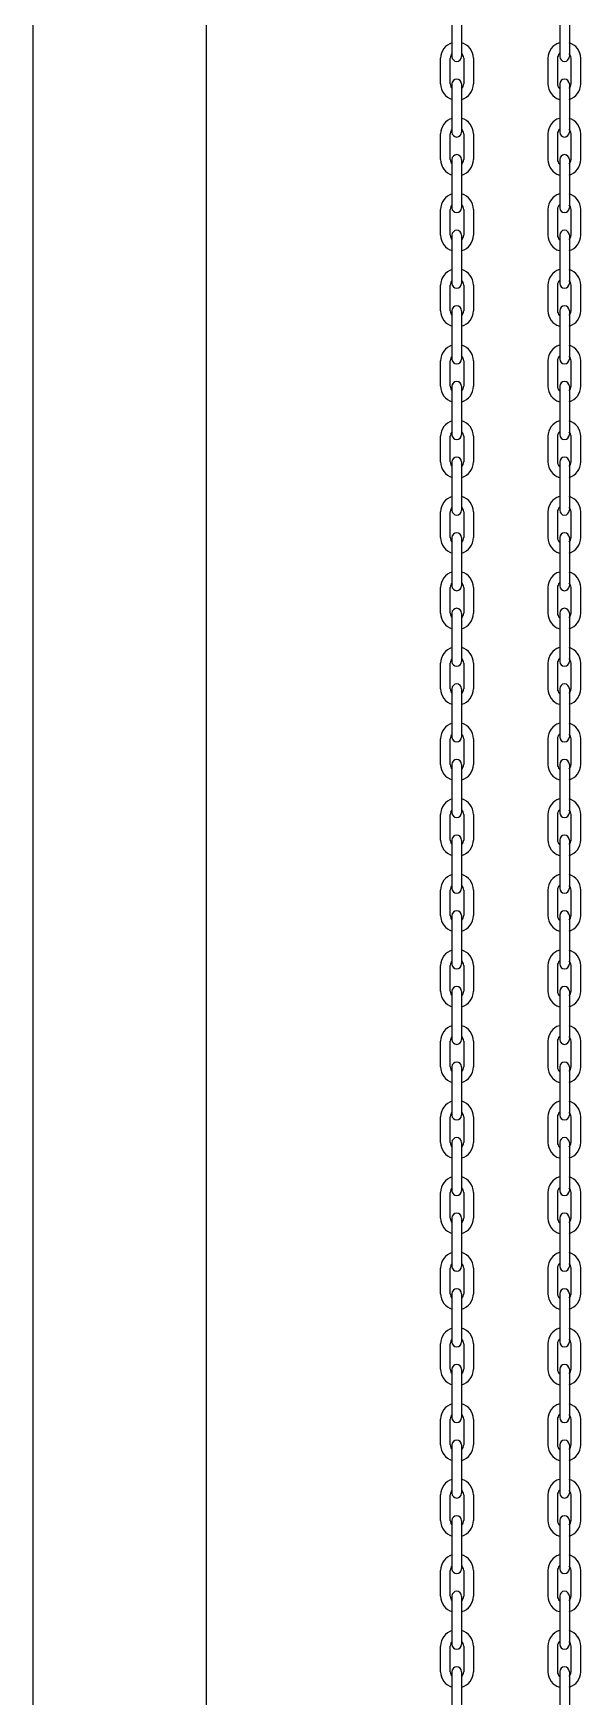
# Model space of a CAD drawing. Header units: millimetres. Extents: x 204328 to 274136, y -196910 to -178068.
# Drawn here: x 259812.6 to 259963.7, y -187403.3 to -186944.2 of the extents above; entities that cross this region are included whole.
import ezdxf

# ---------------------------------------------------------------- set-up
doc = ezdxf.new("R2010")
doc.units = ezdxf.units.MM
doc.layers.add('OHD Frame', color=2, linetype='Continuous')

msp = doc.modelspace()

# ---------------------------------------------------------------- linework, layer by layer
at = {"color": 3}
msp.add_line((259812.62, -189504.02, 0), (259812.62, -181789.76, 0), dxfattribs=at)
at = {"color": 7, "linetype": 'Continuous'}
for p, q in [((259928.13, -186937.31, 0), (259928.13, -186950.64, 0)), ((259930.8, -186937.31, 0), (259930.8, -186950.64, 0)), ((259957.88, -186937.31, 0), (259957.88, -186950.64, 0)), ((259960.55, -186937.31, 0), (259960.55, -186950.64, 0)), ((259925, -186958.18, 0), (259925, -186951.11, 0)), ((259927.67, -186958.18, 0), (259927.67, -186951.11, 0)), ((259931.4, -186951.11, 0), (259931.4, -186958.18, 0)), ((259934.07, -186951.11, 0), (259934.07, -186958.18, 0)), ((259954.61, -186951.11, 0), (259954.61, -186958.18, 0)), ((259957.28, -186951.11, 0), (259957.28, -186958.18, 0)), ((259961.01, -186958.18, 0), (259961.01, -186951.11, 0)), ((259963.68, -186958.18, 0), (259963.68, -186951.11, 0)), ((259928.13, -186958.18, 0), (259928.13, -186971.51, 0)), ((259928.13, -186958.18, 0), (259928.13, -186971.51, 0)), ((259930.8, -186958.18, 0), (259930.8, -186971.51, 0)), ((259930.8, -186958.18, 0), (259930.8, -186971.51, 0)), ((259957.88, -186958.18, 0), (259957.88, -186971.51, 0)), ((259957.88, -186958.18, 0), (259957.88, -186971.51, 0)), ((259960.55, -186958.18, 0), (259960.55, -186971.51, 0)), ((259960.55, -186958.18, 0), (259960.55, -186971.51, 0)), ((259925, -186979.04, 0), (259925, -186971.98, 0)), ((259927.67, -186979.04, 0), (259927.67, -186971.98, 0)), ((259931.4, -186971.98, 0), (259931.4, -186979.04, 0)), ((259934.07, -186971.98, 0), (259934.07, -186979.04, 0)), ((259954.61, -186971.98, 0), (259954.61, -186979.04, 0)), ((259957.28, -186971.98, 0), (259957.28, -186979.04, 0)), ((259961.01, -186979.04, 0), (259961.01, -186971.98, 0)), ((259963.68, -186979.04, 0), (259963.68, -186971.98, 0)), ((259928.13, -186979.04, 0), (259928.13, -186992.38, 0)), ((259930.8, -186979.04, 0), (259930.8, -186992.38, 0)), ((259957.88, -186979.04, 0), (259957.88, -186992.38, 0)), ((259960.55, -186979.04, 0), (259960.55, -186992.38, 0)), ((259925, -186999.91, 0), (259925, -186992.84, 0)), ((259927.67, -186999.91, 0), (259927.67, -186992.84, 0)), ((259931.4, -186992.84, 0), (259931.4, -186999.91, 0)), ((259934.07, -186992.84, 0), (259934.07, -186999.91, 0)), ((259954.61, -186992.84, 0), (259954.61, -186999.91, 0)), ((259957.28, -186992.84, 0), (259957.28, -186999.91, 0)), ((259961.01, -186999.91, 0), (259961.01, -186992.84, 0)), ((259963.68, -186999.91, 0), (259963.68, -186992.84, 0)), ((259928.13, -186999.91, 0), (259928.13, -187013.24, 0)), ((259930.8, -186999.91, 0), (259930.8, -187013.24, 0)), ((259957.88, -186999.91, 0), (259957.88, -187013.24, 0)), ((259960.55, -186999.91, 0), (259960.55, -187013.24, 0)), ((259925, -187020.78, 0), (259925, -187013.71, 0)), ((259927.67, -187020.78, 0), (259927.67, -187013.71, 0)), ((259931.4, -187013.71, 0), (259931.4, -187020.78, 0)), ((259934.07, -187013.71, 0), (259934.07, -187020.78, 0)), ((259954.61, -187013.71, 0), (259954.61, -187020.78, 0)), ((259957.28, -187013.71, 0), (259957.28, -187020.78, 0)), ((259961.01, -187020.78, 0), (259961.01, -187013.71, 0)), ((259963.68, -187020.78, 0), (259963.68, -187013.71, 0)), ((259928.13, -187020.78, 0), (259928.13, -187034.11, 0)), ((259930.8, -187020.78, 0), (259930.8, -187034.11, 0)), ((259957.88, -187020.78, 0), (259957.88, -187034.11, 0)), ((259960.55, -187020.78, 0), (259960.55, -187034.11, 0)), ((259925, -187041.64, 0), (259925, -187034.58, 0)), ((259927.67, -187041.64, 0), (259927.67, -187034.58, 0)), ((259931.4, -187034.58, 0), (259931.4, -187041.64, 0)), ((259934.07, -187034.58, 0), (259934.07, -187041.64, 0)), ((259954.61, -187034.58, 0), (259954.61, -187041.64, 0)), ((259957.28, -187034.58, 0), (259957.28, -187041.64, 0)), ((259961.01, -187041.64, 0), (259961.01, -187034.58, 0)), ((259963.68, -187041.64, 0), (259963.68, -187034.58, 0)), ((259928.13, -187041.64, 0), (259928.13, -187054.98, 0)), ((259930.8, -187041.64, 0), (259930.8, -187054.98, 0)), ((259957.88, -187041.64, 0), (259957.88, -187054.98, 0)), ((259960.55, -187041.64, 0), (259960.55, -187054.98, 0)), ((259925, -187062.51, 0), (259925, -187055.44, 0)), ((259927.67, -187062.51, 0), (259927.67, -187055.44, 0)), ((259931.4, -187055.44, 0), (259931.4, -187062.51, 0)), ((259934.07, -187055.44, 0), (259934.07, -187062.51, 0)), ((259954.61, -187055.44, 0), (259954.61, -187062.51, 0)), ((259957.28, -187055.44, 0), (259957.28, -187062.51, 0)), ((259961.01, -187062.51, 0), (259961.01, -187055.44, 0)), ((259963.68, -187062.51, 0), (259963.68, -187055.44, 0)), ((259928.13, -187062.51, 0), (259928.13, -187075.84, 0)), ((259930.8, -187062.51, 0), (259930.8, -187075.84, 0)), ((259957.88, -187062.51, 0), (259957.88, -187075.84, 0)), ((259960.55, -187062.51, 0), (259960.55, -187075.84, 0)), ((259925, -187083.38, 0), (259925, -187076.31, 0)), ((259927.67, -187083.38, 0), (259927.67, -187076.31, 0)), ((259931.4, -187076.31, 0), (259931.4, -187083.38, 0)), ((259934.07, -187076.31, 0), (259934.07, -187083.38, 0)), ((259954.61, -187076.31, 0), (259954.61, -187083.38, 0)), ((259957.28, -187076.31, 0), (259957.28, -187083.38, 0)), ((259961.01, -187083.38, 0), (259961.01, -187076.31, 0)), ((259963.68, -187083.38, 0), (259963.68, -187076.31, 0)), ((259928.13, -187083.38, 0), (259928.13, -187096.71, 0)), ((259930.8, -187083.38, 0), (259930.8, -187096.71, 0)), ((259957.88, -187083.38, 0), (259957.88, -187096.71, 0)), ((259960.55, -187083.38, 0), (259960.55, -187096.71, 0)), ((259925, -187104.24, 0), (259925, -187097.18, 0)), ((259927.67, -187104.24, 0), (259927.67, -187097.18, 0)), ((259931.4, -187097.18, 0), (259931.4, -187104.24, 0)), ((259934.07, -187097.18, 0), (259934.07, -187104.24, 0)), ((259954.61, -187097.18, 0), (259954.61, -187104.24, 0)), ((259957.28, -187097.18, 0), (259957.28, -187104.24, 0)), ((259961.01, -187104.24, 0), (259961.01, -187097.18, 0)), ((259963.68, -187104.24, 0), (259963.68, -187097.18, 0)), ((259928.13, -187104.24, 0), (259928.13, -187117.58, 0)), ((259930.8, -187104.24, 0), (259930.8, -187117.58, 0)), ((259957.88, -187104.24, 0), (259957.88, -187117.58, 0)), ((259960.55, -187104.24, 0), (259960.55, -187117.58, 0)), ((259925, -187125.11, 0), (259925, -187118.05, 0)), ((259927.67, -187125.11, 0), (259927.67, -187118.05, 0)), ((259931.4, -187118.05, 0), (259931.4, -187125.11, 0)), ((259934.07, -187118.05, 0), (259934.07, -187125.11, 0)), ((259954.61, -187118.05, 0), (259954.61, -187125.11, 0)), ((259957.28, -187118.05, 0), (259957.28, -187125.11, 0)), ((259961.01, -187125.11, 0), (259961.01, -187118.05, 0)), ((259963.68, -187125.11, 0), (259963.68, -187118.05, 0)), ((259928.13, -187125.11, 0), (259928.13, -187138.45, 0)), ((259930.8, -187125.11, 0), (259930.8, -187138.45, 0)), ((259957.88, -187125.11, 0), (259957.88, -187138.45, 0)), ((259960.55, -187125.11, 0), (259960.55, -187138.45, 0)), ((259925, -187145.98, 0), (259925, -187138.91, 0)), ((259927.67, -187145.98, 0), (259927.67, -187138.91, 0)), ((259931.4, -187138.91, 0), (259931.4, -187145.98, 0)), ((259934.07, -187138.91, 0), (259934.07, -187145.98, 0)), ((259954.61, -187138.91, 0), (259954.61, -187145.98, 0)), ((259957.28, -187138.91, 0), (259957.28, -187145.98, 0)), ((259961.01, -187145.98, 0), (259961.01, -187138.91, 0)), ((259963.68, -187145.98, 0), (259963.68, -187138.91, 0)), ((259928.13, -187145.98, 0), (259928.13, -187159.31, 0)), ((259930.8, -187145.98, 0), (259930.8, -187159.31, 0)), ((259957.88, -187145.98, 0), (259957.88, -187159.31, 0)), ((259960.55, -187145.98, 0), (259960.55, -187159.31, 0)), ((259925, -187166.85, 0), (259925, -187159.78, 0)), ((259927.67, -187166.85, 0), (259927.67, -187159.78, 0)), ((259931.4, -187159.78, 0), (259931.4, -187166.85, 0)), ((259934.07, -187159.78, 0), (259934.07, -187166.85, 0)), ((259954.61, -187159.78, 0), (259954.61, -187166.85, 0)), ((259957.28, -187159.78, 0), (259957.28, -187166.85, 0)), ((259961.01, -187166.85, 0), (259961.01, -187159.78, 0)), ((259963.68, -187166.85, 0), (259963.68, -187159.78, 0)), ((259928.13, -187166.85, 0), (259928.13, -187180.18, 0)), ((259930.8, -187166.85, 0), (259930.8, -187180.18, 0)), ((259957.88, -187166.85, 0), (259957.88, -187180.18, 0)), ((259960.55, -187166.85, 0), (259960.55, -187180.18, 0)), ((259925, -187187.71, 0), (259925, -187180.65, 0)), ((259927.67, -187187.71, 0), (259927.67, -187180.65, 0)), ((259931.4, -187180.65, 0), (259931.4, -187187.71, 0)), ((259934.07, -187180.65, 0), (259934.07, -187187.71, 0)), ((259954.61, -187180.65, 0), (259954.61, -187187.71, 0)), ((259957.28, -187180.65, 0), (259957.28, -187187.71, 0)), ((259961.01, -187187.71, 0), (259961.01, -187180.65, 0)), ((259963.68, -187187.71, 0), (259963.68, -187180.65, 0)), ((259928.13, -187187.71, 0), (259928.13, -187201.05, 0)), ((259930.8, -187187.71, 0), (259930.8, -187201.05, 0)), ((259957.88, -187187.71, 0), (259957.88, -187201.05, 0)), ((259960.55, -187187.71, 0), (259960.55, -187201.05, 0)), ((259925, -187208.58, 0), (259925, -187201.51, 0)), ((259927.67, -187208.58, 0), (259927.67, -187201.51, 0)), ((259931.4, -187201.51, 0), (259931.4, -187208.58, 0)), ((259934.07, -187201.51, 0), (259934.07, -187208.58, 0)), ((259954.61, -187201.51, 0), (259954.61, -187208.58, 0)), ((259957.28, -187201.51, 0), (259957.28, -187208.58, 0)), ((259961.01, -187208.58, 0), (259961.01, -187201.51, 0)), ((259963.68, -187208.58, 0), (259963.68, -187201.51, 0)), ((259928.13, -187208.58, 0), (259928.13, -187221.91, 0)), ((259930.8, -187208.58, 0), (259930.8, -187221.91, 0)), ((259957.88, -187208.58, 0), (259957.88, -187221.91, 0)), ((259960.55, -187208.58, 0), (259960.55, -187221.91, 0)), ((259925, -187229.45, 0), (259925, -187222.38, 0)), ((259927.67, -187229.45, 0), (259927.67, -187222.38, 0)), ((259931.4, -187222.38, 0), (259931.4, -187229.45, 0)), ((259934.07, -187222.38, 0), (259934.07, -187229.45, 0)), ((259954.61, -187222.38, 0), (259954.61, -187229.45, 0)), ((259957.28, -187222.38, 0), (259957.28, -187229.45, 0)), ((259961.01, -187229.45, 0), (259961.01, -187222.38, 0)), ((259963.68, -187229.45, 0), (259963.68, -187222.38, 0)), ((259928.13, -187229.45, 0), (259928.13, -187242.78, 0)), ((259930.8, -187229.45, 0), (259930.8, -187242.78, 0)), ((259957.88, -187229.45, 0), (259957.88, -187242.78, 0)), ((259960.55, -187229.45, 0), (259960.55, -187242.78, 0)), ((259925, -187250.31, 0), (259925, -187243.25, 0)), ((259927.67, -187250.31, 0), (259927.67, -187243.25, 0)), ((259931.4, -187243.25, 0), (259931.4, -187250.31, 0)), ((259934.07, -187243.25, 0), (259934.07, -187250.31, 0)), ((259954.61, -187243.25, 0), (259954.61, -187250.31, 0)), ((259957.28, -187243.25, 0), (259957.28, -187250.31, 0)), ((259961.01, -187250.31, 0), (259961.01, -187243.25, 0)), ((259963.68, -187250.31, 0), (259963.68, -187243.25, 0)), ((259928.13, -187250.31, 0), (259928.13, -187263.65, 0)), ((259930.8, -187250.31, 0), (259930.8, -187263.65, 0)), ((259957.88, -187250.31, 0), (259957.88, -187263.65, 0)), ((259960.55, -187250.31, 0), (259960.55, -187263.65, 0)), ((259925, -187271.18, 0), (259925, -187264.11, 0)), ((259927.67, -187271.18, 0), (259927.67, -187264.11, 0)), ((259931.4, -187264.11, 0), (259931.4, -187271.18, 0)), ((259934.07, -187264.11, 0), (259934.07, -187271.18, 0)), ((259954.61, -187264.11, 0), (259954.61, -187271.18, 0)), ((259957.28, -187264.11, 0), (259957.28, -187271.18, 0)), ((259961.01, -187271.18, 0), (259961.01, -187264.11, 0)), ((259963.68, -187271.18, 0), (259963.68, -187264.11, 0)), ((259928.13, -187271.18, 0), (259928.13, -187284.51, 0)), ((259930.8, -187271.18, 0), (259930.8, -187284.51, 0)), ((259957.88, -187271.18, 0), (259957.88, -187284.51, 0)), ((259960.55, -187271.18, 0), (259960.55, -187284.51, 0)), ((259925, -187292.05, 0), (259925, -187284.98, 0)), ((259927.67, -187292.05, 0), (259927.67, -187284.98, 0)), ((259931.4, -187284.98, 0), (259931.4, -187292.05, 0)), ((259934.07, -187284.98, 0), (259934.07, -187292.05, 0)), ((259954.61, -187284.98, 0), (259954.61, -187292.05, 0)), ((259957.28, -187284.98, 0), (259957.28, -187292.05, 0)), ((259961.01, -187292.05, 0), (259961.01, -187284.98, 0)), ((259963.68, -187292.05, 0), (259963.68, -187284.98, 0)), ((259928.13, -187292.05, 0), (259928.13, -187305.38, 0)), ((259930.8, -187292.05, 0), (259930.8, -187305.38, 0)), ((259957.88, -187292.05, 0), (259957.88, -187305.38, 0)), ((259960.55, -187292.05, 0), (259960.55, -187305.38, 0)), ((259925, -187312.91, 0), (259925, -187305.85, 0)), ((259925, -187312.91, 0), (259925, -187305.85, 0)), ((259927.67, -187312.91, 0), (259927.67, -187305.85, 0)), ((259927.67, -187312.91, 0), (259927.67, -187305.85, 0)), ((259931.4, -187305.85, 0), (259931.4, -187312.91, 0)), ((259931.4, -187305.85, 0), (259931.4, -187312.91, 0)), ((259934.07, -187305.85, 0), (259934.07, -187312.91, 0)), ((259934.07, -187305.85, 0), (259934.07, -187312.91, 0)), ((259954.61, -187305.85, 0), (259954.61, -187312.91, 0)), ((259954.61, -187305.85, 0), (259954.61, -187312.91, 0)), ((259957.28, -187305.85, 0), (259957.28, -187312.91, 0)), ((259957.28, -187305.85, 0), (259957.28, -187312.91, 0)), ((259961.01, -187312.91, 0), (259961.01, -187305.85, 0)), ((259961.01, -187312.91, 0), (259961.01, -187305.85, 0)), ((259963.68, -187312.91, 0), (259963.68, -187305.85, 0)), ((259963.68, -187312.91, 0), (259963.68, -187305.85, 0)), ((259928.13, -187312.91, 0), (259928.13, -187326.25, 0)), ((259928.13, -187312.91, 0), (259928.13, -187326.25, 0)), ((259930.8, -187312.91, 0), (259930.8, -187326.25, 0)), ((259930.8, -187312.91, 0), (259930.8, -187326.25, 0)), ((259957.88, -187312.91, 0), (259957.88, -187326.25, 0)), ((259957.88, -187312.91, 0), (259957.88, -187326.25, 0)), ((259960.55, -187312.91, 0), (259960.55, -187326.25, 0)), ((259960.55, -187312.91, 0), (259960.55, -187326.25, 0)), ((259925, -187333.78, 0), (259925, -187326.71, 0)), ((259927.67, -187333.78, 0), (259927.67, -187326.71, 0)), ((259931.4, -187326.71, 0), (259931.4, -187333.78, 0)), ((259934.07, -187326.71, 0), (259934.07, -187333.78, 0)), ((259954.61, -187326.71, 0), (259954.61, -187333.78, 0)), ((259957.28, -187326.71, 0), (259957.28, -187333.78, 0)), ((259961.01, -187333.78, 0), (259961.01, -187326.71, 0)), ((259963.68, -187333.78, 0), (259963.68, -187326.71, 0)), ((259928.13, -187333.78, 0), (259928.13, -187347.11, 0)), ((259930.8, -187333.78, 0), (259930.8, -187347.11, 0)), ((259957.88, -187333.78, 0), (259957.88, -187347.11, 0)), ((259960.55, -187333.78, 0), (259960.55, -187347.11, 0)), ((259925, -187354.65, 0), (259925, -187347.58, 0)), ((259927.67, -187354.65, 0), (259927.67, -187347.58, 0)), ((259931.4, -187347.58, 0), (259931.4, -187354.65, 0)), ((259934.07, -187347.58, 0), (259934.07, -187354.65, 0)), ((259954.61, -187347.58, 0), (259954.61, -187354.65, 0)), ((259957.28, -187347.58, 0), (259957.28, -187354.65, 0)), ((259961.01, -187354.65, 0), (259961.01, -187347.58, 0)), ((259963.68, -187354.65, 0), (259963.68, -187347.58, 0)), ((259928.13, -187354.65, 0), (259928.13, -187367.98, 0)), ((259930.8, -187354.65, 0), (259930.8, -187367.98, 0)), ((259957.88, -187354.65, 0), (259957.88, -187367.98, 0)), ((259960.55, -187354.65, 0), (259960.55, -187367.98, 0)), ((259925, -187375.51, 0), (259925, -187368.45, 0)), ((259927.67, -187375.51, 0), (259927.67, -187368.45, 0)), ((259931.4, -187368.45, 0), (259931.4, -187375.51, 0)), ((259934.07, -187368.45, 0), (259934.07, -187375.51, 0)), ((259954.61, -187368.45, 0), (259954.61, -187375.51, 0)), ((259957.28, -187368.45, 0), (259957.28, -187375.51, 0)), ((259961.01, -187375.51, 0), (259961.01, -187368.45, 0)), ((259963.68, -187375.51, 0), (259963.68, -187368.45, 0)), ((259928.13, -187375.51, 0), (259928.13, -187388.85, 0)), ((259930.8, -187375.51, 0), (259930.8, -187388.85, 0)), ((259957.88, -187375.51, 0), (259957.88, -187388.85, 0)), ((259960.55, -187375.51, 0), (259960.55, -187388.85, 0)), ((259925, -187396.38, 0), (259925, -187389.31, 0)), ((259927.67, -187396.38, 0), (259927.67, -187389.31, 0)), ((259931.4, -187389.31, 0), (259931.4, -187396.38, 0)), ((259934.07, -187389.31, 0), (259934.07, -187396.38, 0)), ((259954.61, -187389.31, 0), (259954.61, -187396.38, 0)), ((259957.28, -187389.31, 0), (259957.28, -187396.38, 0)), ((259961.01, -187396.38, 0), (259961.01, -187389.31, 0)), ((259963.68, -187396.38, 0), (259963.68, -187389.31, 0)), ((259928.13, -187396.38, 0), (259928.13, -187409.71, 0)), ((259930.8, -187396.38, 0), (259930.8, -187409.71, 0)), ((259957.88, -187396.38, 0), (259957.88, -187409.71, 0)), ((259960.55, -187396.38, 0), (259960.55, -187409.71, 0))]:
    msp.add_line(p, q, dxfattribs=at)
for centre, radius, start, end in [((259929.47, -186951.11, 0), 4.47, 106.4768, 180), ((259929.47, -186951.11, 0), 1.8, 134.9422, 180), ((259929.47, -186950.64, 0), 1.33, 180, 0), ((259929.6, -186951.11, 0), 4.47, 0, 73.5232), ((259929.6, -186951.11, 0), 1.8, 0, 45.0578), ((259959.08, -186951.11, 0), 4.47, 106.4768, 180), ((259959.08, -186951.11, 0), 1.8, 134.9422, 180), ((259959.21, -186950.64, 0), 1.33, 180, 0), ((259959.21, -186951.11, 0), 4.47, 0, 73.5232), ((259959.21, -186951.11, 0), 1.8, 0, 45.0578), ((259929.47, -186958.18, 0), 4.47, 180, 253.5232), ((259929.47, -186958.18, 0), 1.8, 180, 225.0578), ((259929.47, -186958.18, 0), 1.33, 0, 180), ((259929.47, -186958.18, 0), 1.33, 0, 180), ((259929.6, -186958.18, 0), 4.47, 286.4768, 0), ((259929.6, -186958.18, 0), 1.8, 314.9422, 0), ((259959.08, -186958.18, 0), 4.47, 180, 253.5232), ((259959.08, -186958.18, 0), 1.8, 180, 225.0578), ((259959.21, -186958.18, 0), 1.33, 0, 180), ((259959.21, -186958.18, 0), 1.33, 0, 180), ((259959.21, -186958.18, 0), 4.47, 286.4768, 0), ((259959.21, -186958.18, 0), 1.8, 314.9422, 0), ((259929.47, -186971.98, 0), 4.47, 106.4768, 180), ((259929.6, -186971.98, 0), 4.47, 0, 73.5232), ((259959.08, -186971.98, 0), 4.47, 106.4768, 180), ((259959.21, -186971.98, 0), 4.47, 0, 73.5232), ((259929.47, -186971.98, 0), 1.8, 134.9422, 180), ((259929.47, -186971.51, 0), 1.33, 180, 0), ((259929.47, -186971.51, 0), 1.33, 180, 0), ((259929.6, -186971.98, 0), 1.8, 0, 45.0578), ((259959.08, -186971.98, 0), 1.8, 134.9422, 180), ((259959.21, -186971.51, 0), 1.33, 180, 0), ((259959.21, -186971.51, 0), 1.33, 180, 0), ((259959.21, -186971.98, 0), 1.8, 0, 45.0578), ((259929.47, -186979.04, 0), 1.33, 0, 180), ((259959.21, -186979.04, 0), 1.33, 0, 180), ((259929.47, -186979.04, 0), 4.47, 180, 253.5232), ((259929.47, -186979.04, 0), 1.8, 180, 225.0578), ((259929.6, -186979.04, 0), 4.47, 286.4768, 0), ((259929.6, -186979.04, 0), 1.8, 314.9422, 0), ((259959.08, -186979.04, 0), 4.47, 180, 253.5232), ((259959.08, -186979.04, 0), 1.8, 180, 225.0578), ((259959.21, -186979.04, 0), 4.47, 286.4768, 0), ((259959.21, -186979.04, 0), 1.8, 314.9422, 0), ((259929.47, -186992.84, 0), 4.47, 106.4768, 180), ((259929.47, -186992.84, 0), 1.8, 134.9422, 180), ((259929.47, -186992.38, 0), 1.33, 180, 0), ((259929.6, -186992.84, 0), 4.47, 0, 73.5232), ((259929.6, -186992.84, 0), 1.8, 0, 45.0578), ((259959.08, -186992.84, 0), 4.47, 106.4768, 180), ((259959.08, -186992.84, 0), 1.8, 134.9422, 180), ((259959.21, -186992.38, 0), 1.33, 180, 0), ((259959.21, -186992.84, 0), 4.47, 0, 73.5232), ((259959.21, -186992.84, 0), 1.8, 0, 45.0578), ((259929.47, -186999.91, 0), 4.47, 180, 253.5232), ((259929.47, -186999.91, 0), 1.8, 180, 225.0578), ((259929.47, -186999.91, 0), 1.33, 0, 180), ((259929.6, -186999.91, 0), 4.47, 286.4768, 0), ((259929.6, -186999.91, 0), 1.8, 314.9422, 0), ((259959.08, -186999.91, 0), 4.47, 180, 253.5232), ((259959.08, -186999.91, 0), 1.8, 180, 225.0578), ((259959.21, -186999.91, 0), 1.33, 0, 180), ((259959.21, -186999.91, 0), 4.47, 286.4768, 0), ((259959.21, -186999.91, 0), 1.8, 314.9422, 0), ((259929.47, -187013.71, 0), 4.47, 106.4768, 180), ((259929.6, -187013.71, 0), 4.47, 0, 73.5232), ((259959.08, -187013.71, 0), 4.47, 106.4768, 180), ((259959.21, -187013.71, 0), 4.47, 0, 73.5232), ((259929.47, -187013.71, 0), 1.8, 134.9422, 180), ((259929.47, -187013.24, 0), 1.33, 180, 0), ((259929.6, -187013.71, 0), 1.8, 0, 45.0578), ((259959.08, -187013.71, 0), 1.8, 134.9422, 180), ((259959.21, -187013.24, 0), 1.33, 180, 0), ((259959.21, -187013.71, 0), 1.8, 0, 45.0578), ((259929.47, -187020.78, 0), 1.33, 0, 180), ((259959.21, -187020.78, 0), 1.33, 0, 180), ((259929.47, -187020.78, 0), 4.47, 180, 253.5232), ((259929.47, -187020.78, 0), 1.8, 180, 225.0578), ((259929.6, -187020.78, 0), 4.47, 286.4768, 0), ((259929.6, -187020.78, 0), 1.8, 314.9422, 0), ((259959.08, -187020.78, 0), 4.47, 180, 253.5232), ((259959.08, -187020.78, 0), 1.8, 180, 225.0578), ((259959.21, -187020.78, 0), 4.47, 286.4768, 0), ((259959.21, -187020.78, 0), 1.8, 314.9422, 0), ((259929.47, -187034.58, 0), 4.47, 106.4768, 180), ((259929.47, -187034.58, 0), 1.8, 134.9422, 180), ((259929.6, -187034.58, 0), 4.47, 0, 73.5232), ((259929.6, -187034.58, 0), 1.8, 0, 45.0578), ((259959.08, -187034.58, 0), 4.47, 106.4768, 180), ((259959.08, -187034.58, 0), 1.8, 134.9422, 180), ((259959.21, -187034.58, 0), 4.47, 0, 73.5232), ((259959.21, -187034.58, 0), 1.8, 0, 45.0578), ((259929.47, -187034.11, 0), 1.33, 180, 0), ((259959.21, -187034.11, 0), 1.33, 180, 0), ((259929.47, -187041.64, 0), 4.47, 180, 253.5232), ((259929.47, -187041.64, 0), 1.8, 180, 225.0578), ((259929.47, -187041.64, 0), 1.33, 0, 180), ((259929.6, -187041.64, 0), 4.47, 286.4768, 0), ((259929.6, -187041.64, 0), 1.8, 314.9422, 0), ((259959.08, -187041.64, 0), 4.47, 180, 253.5232), ((259959.08, -187041.64, 0), 1.8, 180, 225.0578), ((259959.21, -187041.64, 0), 1.33, 0, 180), ((259959.21, -187041.64, 0), 4.47, 286.4768, 0), ((259959.21, -187041.64, 0), 1.8, 314.9422, 0), ((259929.47, -187055.44, 0), 4.47, 106.4768, 180), ((259929.6, -187055.44, 0), 4.47, 0, 73.5232), ((259959.08, -187055.44, 0), 4.47, 106.4768, 180), ((259959.21, -187055.44, 0), 4.47, 0, 73.5232), ((259929.47, -187055.44, 0), 1.8, 134.9422, 180), ((259929.47, -187054.98, 0), 1.33, 180, 0), ((259929.6, -187055.44, 0), 1.8, 0, 45.0578), ((259959.08, -187055.44, 0), 1.8, 134.9422, 180), ((259959.21, -187054.98, 0), 1.33, 180, 0), ((259959.21, -187055.44, 0), 1.8, 0, 45.0578), ((259929.47, -187062.51, 0), 1.33, 0, 180), ((259959.21, -187062.51, 0), 1.33, 0, 180), ((259929.47, -187062.51, 0), 4.47, 180, 253.5232), ((259929.47, -187062.51, 0), 1.8, 180, 225.0578), ((259929.6, -187062.51, 0), 4.47, 286.4768, 0), ((259929.6, -187062.51, 0), 1.8, 314.9422, 0), ((259959.08, -187062.51, 0), 4.47, 180, 253.5232), ((259959.08, -187062.51, 0), 1.8, 180, 225.0578), ((259959.21, -187062.51, 0), 4.47, 286.4768, 0), ((259959.21, -187062.51, 0), 1.8, 314.9422, 0), ((259929.47, -187076.31, 0), 4.47, 106.4768, 180), ((259929.47, -187076.31, 0), 1.8, 134.9422, 180), ((259929.6, -187076.31, 0), 4.47, 0, 73.5232), ((259929.6, -187076.31, 0), 1.8, 0, 45.0578), ((259959.08, -187076.31, 0), 4.47, 106.4768, 180), ((259959.08, -187076.31, 0), 1.8, 134.9422, 180), ((259959.21, -187076.31, 0), 4.47, 0, 73.5232), ((259959.21, -187076.31, 0), 1.8, 0, 45.0578), ((259929.47, -187075.84, 0), 1.33, 180, 0), ((259959.21, -187075.84, 0), 1.33, 180, 0), ((259929.47, -187083.38, 0), 4.47, 180, 253.5232), ((259929.47, -187083.38, 0), 1.8, 180, 225.0578), ((259929.47, -187083.38, 0), 1.33, 0, 180), ((259929.6, -187083.38, 0), 4.47, 286.4768, 0), ((259929.6, -187083.38, 0), 1.8, 314.9422, 0), ((259959.08, -187083.38, 0), 4.47, 180, 253.5232), ((259959.08, -187083.38, 0), 1.8, 180, 225.0578), ((259959.21, -187083.38, 0), 1.33, 0, 180), ((259959.21, -187083.38, 0), 4.47, 286.4768, 0), ((259959.21, -187083.38, 0), 1.8, 314.9422, 0), ((259929.47, -187097.18, 0), 4.47, 106.4768, 180), ((259929.6, -187097.18, 0), 4.47, 0, 73.5232), ((259959.08, -187097.18, 0), 4.47, 106.4768, 180), ((259959.21, -187097.18, 0), 4.47, 0, 73.5232), ((259929.47, -187097.18, 0), 1.8, 134.9422, 180), ((259929.47, -187096.71, 0), 1.33, 180, 0), ((259929.6, -187097.18, 0), 1.8, 0, 45.0578), ((259959.08, -187097.18, 0), 1.8, 134.9422, 180), ((259959.21, -187096.71, 0), 1.33, 180, 0), ((259959.21, -187097.18, 0), 1.8, 0, 45.0578), ((259929.47, -187104.24, 0), 4.47, 180, 253.5232), ((259929.47, -187104.24, 0), 1.8, 180, 225.0578), ((259929.47, -187104.24, 0), 1.33, 0, 180), ((259929.6, -187104.24, 0), 4.47, 286.4768, 0), ((259929.6, -187104.24, 0), 1.8, 314.9422, 0), ((259959.08, -187104.24, 0), 4.47, 180, 253.5232), ((259959.08, -187104.24, 0), 1.8, 180, 225.0578), ((259959.21, -187104.24, 0), 1.33, 0, 180), ((259959.21, -187104.24, 0), 4.47, 286.4768, 0), ((259959.21, -187104.24, 0), 1.8, 314.9422, 0), ((259929.47, -187118.05, 0), 4.47, 106.4768, 180), ((259929.6, -187118.05, 0), 4.47, 0, 73.5232), ((259959.08, -187118.05, 0), 4.47, 106.4768, 180), ((259959.21, -187118.05, 0), 4.47, 0, 73.5232), ((259929.47, -187118.05, 0), 1.8, 134.9422, 180), ((259929.47, -187117.58, 0), 1.33, 180, 0), ((259929.6, -187118.05, 0), 1.8, 0, 45.0578), ((259959.08, -187118.05, 0), 1.8, 134.9422, 180), ((259959.21, -187117.58, 0), 1.33, 180, 0), ((259959.21, -187118.05, 0), 1.8, 0, 45.0578), ((259929.47, -187125.11, 0), 4.47, 180, 253.5232), ((259929.47, -187125.11, 0), 1.8, 180, 225.0578), ((259929.47, -187125.11, 0), 1.33, 0, 180), ((259929.6, -187125.11, 0), 4.47, 286.4768, 0), ((259929.6, -187125.11, 0), 1.8, 314.9422, 0), ((259959.08, -187125.11, 0), 4.47, 180, 253.5232), ((259959.08, -187125.11, 0), 1.8, 180, 225.0578), ((259959.21, -187125.11, 0), 1.33, 0, 180), ((259959.21, -187125.11, 0), 4.47, 286.4768, 0), ((259959.21, -187125.11, 0), 1.8, 314.9422, 0), ((259929.47, -187138.91, 0), 4.47, 106.4768, 180), ((259929.6, -187138.91, 0), 4.47, 0, 73.5232), ((259959.08, -187138.91, 0), 4.47, 106.4768, 180), ((259959.21, -187138.91, 0), 4.47, 0, 73.5232), ((259929.47, -187138.91, 0), 1.8, 134.9422, 180), ((259929.47, -187138.45, 0), 1.33, 180, 0), ((259929.6, -187138.91, 0), 1.8, 0, 45.0578), ((259959.08, -187138.91, 0), 1.8, 134.9422, 180), ((259959.21, -187138.45, 0), 1.33, 180, 0), ((259959.21, -187138.91, 0), 1.8, 0, 45.0578), ((259929.47, -187145.98, 0), 4.47, 180, 253.5232), ((259929.47, -187145.98, 0), 1.8, 180, 225.0578), ((259929.47, -187145.98, 0), 1.33, 0, 180), ((259929.6, -187145.98, 0), 4.47, 286.4768, 0), ((259929.6, -187145.98, 0), 1.8, 314.9422, 0), ((259959.08, -187145.98, 0), 4.47, 180, 253.5232), ((259959.08, -187145.98, 0), 1.8, 180, 225.0578), ((259959.21, -187145.98, 0), 1.33, 0, 180), ((259959.21, -187145.98, 0), 4.47, 286.4768, 0), ((259959.21, -187145.98, 0), 1.8, 314.9422, 0), ((259929.47, -187159.78, 0), 4.47, 106.4768, 180), ((259929.6, -187159.78, 0), 4.47, 0, 73.5232), ((259959.08, -187159.78, 0), 4.47, 106.4768, 180), ((259959.21, -187159.78, 0), 4.47, 0, 73.5232), ((259929.47, -187159.78, 0), 1.8, 134.9422, 180), ((259929.47, -187159.31, 0), 1.33, 180, 0), ((259929.6, -187159.78, 0), 1.8, 0, 45.0578), ((259959.08, -187159.78, 0), 1.8, 134.9422, 180), ((259959.21, -187159.31, 0), 1.33, 180, 0), ((259959.21, -187159.78, 0), 1.8, 0, 45.0578), ((259929.47, -187166.85, 0), 4.47, 180, 253.5232), ((259929.47, -187166.85, 0), 1.8, 180, 225.0578), ((259929.47, -187166.85, 0), 1.33, 0, 180), ((259929.6, -187166.85, 0), 4.47, 286.4768, 0), ((259929.6, -187166.85, 0), 1.8, 314.9422, 0), ((259959.08, -187166.85, 0), 4.47, 180, 253.5232), ((259959.08, -187166.85, 0), 1.8, 180, 225.0578), ((259959.21, -187166.85, 0), 1.33, 0, 180), ((259959.21, -187166.85, 0), 4.47, 286.4768, 0), ((259959.21, -187166.85, 0), 1.8, 314.9422, 0), ((259929.47, -187180.65, 0), 4.47, 106.4768, 180), ((259929.47, -187180.65, 0), 1.8, 134.9422, 180), ((259929.47, -187180.18, 0), 1.33, 180, 0), ((259929.6, -187180.65, 0), 4.47, 0, 73.5232), ((259929.6, -187180.65, 0), 1.8, 0, 45.0578), ((259959.08, -187180.65, 0), 4.47, 106.4768, 180), ((259959.08, -187180.65, 0), 1.8, 134.9422, 180), ((259959.21, -187180.18, 0), 1.33, 180, 0), ((259959.21, -187180.65, 0), 4.47, 0, 73.5232), ((259959.21, -187180.65, 0), 1.8, 0, 45.0578), ((259929.47, -187187.71, 0), 4.47, 180, 253.5232), ((259929.47, -187187.71, 0), 1.8, 180, 225.0578), ((259929.47, -187187.71, 0), 1.33, 0, 180), ((259929.6, -187187.71, 0), 4.47, 286.4768, 0), ((259929.6, -187187.71, 0), 1.8, 314.9422, 0), ((259959.08, -187187.71, 0), 4.47, 180, 253.5232), ((259959.08, -187187.71, 0), 1.8, 180, 225.0578), ((259959.21, -187187.71, 0), 1.33, 0, 180), ((259959.21, -187187.71, 0), 4.47, 286.4768, 0), ((259959.21, -187187.71, 0), 1.8, 314.9422, 0), ((259929.47, -187201.51, 0), 4.47, 106.4768, 180), ((259929.6, -187201.51, 0), 4.47, 0, 73.5232), ((259959.08, -187201.51, 0), 4.47, 106.4768, 180), ((259959.21, -187201.51, 0), 4.47, 0, 73.5232), ((259929.47, -187201.51, 0), 1.8, 134.9422, 180), ((259929.47, -187201.05, 0), 1.33, 180, 0), ((259929.6, -187201.51, 0), 1.8, 0, 45.0578), ((259959.08, -187201.51, 0), 1.8, 134.9422, 180), ((259959.21, -187201.05, 0), 1.33, 180, 0), ((259959.21, -187201.51, 0), 1.8, 0, 45.0578), ((259929.47, -187208.58, 0), 1.33, 0, 180), ((259959.21, -187208.58, 0), 1.33, 0, 180), ((259929.47, -187208.58, 0), 4.47, 180, 253.5232), ((259929.47, -187208.58, 0), 1.8, 180, 225.0578), ((259929.6, -187208.58, 0), 4.47, 286.4768, 0), ((259929.6, -187208.58, 0), 1.8, 314.9422, 0), ((259959.08, -187208.58, 0), 4.47, 180, 253.5232), ((259959.08, -187208.58, 0), 1.8, 180, 225.0578), ((259959.21, -187208.58, 0), 4.47, 286.4768, 0), ((259959.21, -187208.58, 0), 1.8, 314.9422, 0), ((259929.47, -187222.38, 0), 4.47, 106.4768, 180), ((259929.47, -187222.38, 0), 1.8, 134.9422, 180), ((259929.47, -187221.91, 0), 1.33, 180, 0), ((259929.47, -187221.91, 0), 1.33, 180, 0), ((259929.6, -187222.38, 0), 4.47, 0, 73.5232), ((259929.6, -187222.38, 0), 1.8, 0, 45.0578), ((259959.08, -187222.38, 0), 4.47, 106.4768, 180), ((259959.08, -187222.38, 0), 1.8, 134.9422, 180), ((259959.21, -187221.91, 0), 1.33, 180, 0), ((259959.21, -187221.91, 0), 1.33, 180, 0), ((259959.21, -187222.38, 0), 4.47, 0, 73.5232), ((259959.21, -187222.38, 0), 1.8, 0, 45.0578), ((259929.47, -187229.45, 0), 4.47, 180, 253.5232), ((259929.47, -187229.45, 0), 4.47, 180, 253.5232), ((259929.47, -187229.45, 0), 1.8, 180, 225.0578), ((259929.47, -187229.45, 0), 1.8, 180, 225.0578), ((259929.47, -187229.45, 0), 1.33, 0, 180), ((259929.47, -187229.45, 0), 1.33, 0, 180), ((259929.6, -187229.45, 0), 4.47, 286.4768, 0), ((259929.6, -187229.45, 0), 1.8, 314.9422, 0), ((259929.6, -187229.45, 0), 4.47, 286.4768, 0), ((259929.6, -187229.45, 0), 1.8, 314.9422, 0), ((259959.08, -187229.45, 0), 4.47, 180, 253.5232), ((259959.08, -187229.45, 0), 4.47, 180, 253.5232), ((259959.08, -187229.45, 0), 1.8, 180, 225.0578), ((259959.08, -187229.45, 0), 1.8, 180, 225.0578), ((259959.21, -187229.45, 0), 1.33, 0, 180), ((259959.21, -187229.45, 0), 1.33, 0, 180), ((259959.21, -187229.45, 0), 4.47, 286.4768, 0), ((259959.21, -187229.45, 0), 4.47, 286.4768, 0), ((259959.21, -187229.45, 0), 1.8, 314.9422, 0), ((259959.21, -187229.45, 0), 1.8, 314.9422, 0), ((259929.47, -187243.25, 0), 4.47, 106.4768, 180), ((259929.6, -187243.25, 0), 4.47, 0, 73.5232), ((259959.08, -187243.25, 0), 4.47, 106.4768, 180), ((259959.21, -187243.25, 0), 4.47, 0, 73.5232), ((259929.47, -187243.25, 0), 1.8, 134.9422, 180), ((259929.47, -187242.78, 0), 1.33, 180, 0), ((259929.6, -187243.25, 0), 1.8, 0, 45.0578), ((259959.08, -187243.25, 0), 1.8, 134.9422, 180), ((259959.21, -187242.78, 0), 1.33, 180, 0), ((259959.21, -187243.25, 0), 1.8, 0, 45.0578), ((259929.47, -187250.31, 0), 1.33, 0, 180), ((259959.21, -187250.31, 0), 1.33, 0, 180), ((259929.47, -187250.31, 0), 4.47, 180, 253.5232), ((259929.47, -187250.31, 0), 1.8, 180, 225.0578), ((259929.6, -187250.31, 0), 4.47, 286.4768, 0), ((259929.6, -187250.31, 0), 1.8, 314.9422, 0), ((259959.08, -187250.31, 0), 4.47, 180, 253.5232), ((259959.08, -187250.31, 0), 1.8, 180, 225.0578), ((259959.21, -187250.31, 0), 4.47, 286.4768, 0), ((259959.21, -187250.31, 0), 1.8, 314.9422, 0), ((259929.47, -187264.11, 0), 4.47, 106.4768, 180), ((259929.47, -187264.11, 0), 1.8, 134.9422, 180), ((259929.6, -187264.11, 0), 4.47, 0, 73.5232), ((259929.6, -187264.11, 0), 1.8, 0, 45.0578), ((259959.08, -187264.11, 0), 4.47, 106.4768, 180), ((259959.08, -187264.11, 0), 1.8, 134.9422, 180), ((259959.21, -187264.11, 0), 4.47, 0, 73.5232), ((259959.21, -187264.11, 0), 1.8, 0, 45.0578), ((259929.47, -187263.65, 0), 1.33, 180, 0), ((259959.21, -187263.65, 0), 1.33, 180, 0), ((259929.47, -187271.18, 0), 4.47, 180, 253.5232), ((259929.47, -187271.18, 0), 1.8, 180, 225.0578), ((259929.47, -187271.18, 0), 1.33, 0, 180), ((259929.6, -187271.18, 0), 4.47, 286.4768, 0), ((259929.6, -187271.18, 0), 1.8, 314.9422, 0), ((259959.08, -187271.18, 0), 4.47, 180, 253.5232), ((259959.08, -187271.18, 0), 1.8, 180, 225.0578), ((259959.21, -187271.18, 0), 1.33, 0, 180), ((259959.21, -187271.18, 0), 4.47, 286.4768, 0), ((259959.21, -187271.18, 0), 1.8, 314.9422, 0), ((259929.47, -187284.98, 0), 4.47, 106.4768, 180), ((259929.6, -187284.98, 0), 4.47, 0, 73.5232), ((259959.08, -187284.98, 0), 4.47, 106.4768, 180), ((259959.21, -187284.98, 0), 4.47, 0, 73.5232), ((259929.47, -187284.98, 0), 1.8, 134.9422, 180), ((259929.47, -187284.51, 0), 1.33, 180, 0), ((259929.6, -187284.98, 0), 1.8, 0, 45.0578), ((259959.08, -187284.98, 0), 1.8, 134.9422, 180), ((259959.21, -187284.51, 0), 1.33, 180, 0), ((259959.21, -187284.98, 0), 1.8, 0, 45.0578), ((259929.47, -187292.05, 0), 1.33, 0, 180), ((259959.21, -187292.05, 0), 1.33, 0, 180), ((259929.47, -187292.05, 0), 4.47, 180, 253.5232), ((259929.47, -187292.05, 0), 1.8, 180, 225.0578), ((259929.6, -187292.05, 0), 4.47, 286.4768, 0), ((259929.6, -187292.05, 0), 1.8, 314.9422, 0), ((259959.08, -187292.05, 0), 4.47, 180, 253.5232), ((259959.08, -187292.05, 0), 1.8, 180, 225.0578), ((259959.21, -187292.05, 0), 4.47, 286.4768, 0), ((259959.21, -187292.05, 0), 1.8, 314.9422, 0), ((259929.47, -187305.85, 0), 4.47, 106.4768, 180), ((259929.47, -187305.85, 0), 4.47, 106.4768, 180), ((259929.47, -187305.85, 0), 1.8, 134.9422, 180), ((259929.47, -187305.85, 0), 1.8, 134.9422, 180), ((259929.6, -187305.85, 0), 4.47, 0, 73.5232), ((259929.6, -187305.85, 0), 4.47, 0, 73.5232), ((259929.6, -187305.85, 0), 1.8, 0, 45.0578), ((259929.6, -187305.85, 0), 1.8, 0, 45.0578), ((259959.08, -187305.85, 0), 4.47, 106.4768, 180), ((259959.08, -187305.85, 0), 4.47, 106.4768, 180), ((259959.08, -187305.85, 0), 1.8, 134.9422, 180), ((259959.08, -187305.85, 0), 1.8, 134.9422, 180), ((259959.21, -187305.85, 0), 4.47, 0, 73.5232), ((259959.21, -187305.85, 0), 4.47, 0, 73.5232), ((259959.21, -187305.85, 0), 1.8, 0, 45.0578), ((259959.21, -187305.85, 0), 1.8, 0, 45.0578), ((259929.47, -187305.38, 0), 1.33, 180, 0), ((259929.47, -187305.38, 0), 1.33, 180, 0), ((259959.21, -187305.38, 0), 1.33, 180, 0), ((259959.21, -187305.38, 0), 1.33, 180, 0), ((259929.47, -187312.91, 0), 4.47, 180, 253.5232), ((259929.47, -187312.91, 0), 4.47, 180, 253.5232), ((259929.47, -187312.91, 0), 1.8, 180, 225.0578), ((259929.47, -187312.91, 0), 1.8, 180, 225.0578), ((259929.47, -187312.91, 0), 1.33, 0, 180), ((259929.47, -187312.91, 0), 1.33, 0, 180), ((259929.6, -187312.91, 0), 4.47, 286.4768, 0), ((259929.6, -187312.91, 0), 1.8, 314.9422, 0), ((259929.6, -187312.91, 0), 4.47, 286.4768, 0), ((259929.6, -187312.91, 0), 1.8, 314.9422, 0), ((259959.08, -187312.91, 0), 4.47, 180, 253.5232), ((259959.08, -187312.91, 0), 4.47, 180, 253.5232), ((259959.08, -187312.91, 0), 1.8, 180, 225.0578), ((259959.08, -187312.91, 0), 1.8, 180, 225.0578), ((259959.21, -187312.91, 0), 1.33, 0, 180), ((259959.21, -187312.91, 0), 1.33, 0, 180), ((259959.21, -187312.91, 0), 4.47, 286.4768, 0), ((259959.21, -187312.91, 0), 4.47, 286.4768, 0), ((259959.21, -187312.91, 0), 1.8, 314.9422, 0), ((259959.21, -187312.91, 0), 1.8, 314.9422, 0), ((259929.47, -187326.71, 0), 4.47, 106.4768, 180), ((259929.6, -187326.71, 0), 4.47, 0, 73.5232), ((259959.08, -187326.71, 0), 4.47, 106.4768, 180), ((259959.21, -187326.71, 0), 4.47, 0, 73.5232), ((259929.47, -187326.71, 0), 1.8, 134.9422, 180), ((259929.47, -187326.25, 0), 1.33, 180, 0), ((259929.6, -187326.71, 0), 1.8, 0, 45.0578), ((259959.08, -187326.71, 0), 1.8, 134.9422, 180), ((259959.21, -187326.25, 0), 1.33, 180, 0), ((259959.21, -187326.71, 0), 1.8, 0, 45.0578), ((259929.47, -187333.78, 0), 4.47, 180, 253.5232), ((259929.47, -187333.78, 0), 1.8, 180, 225.0578), ((259929.47, -187333.78, 0), 1.33, 0, 180), ((259929.6, -187333.78, 0), 4.47, 286.4768, 0), ((259929.6, -187333.78, 0), 1.8, 314.9422, 0), ((259959.08, -187333.78, 0), 4.47, 180, 253.5232), ((259959.08, -187333.78, 0), 1.8, 180, 225.0578), ((259959.21, -187333.78, 0), 1.33, 0, 180), ((259959.21, -187333.78, 0), 4.47, 286.4768, 0), ((259959.21, -187333.78, 0), 1.8, 314.9422, 0), ((259929.47, -187347.58, 0), 4.47, 106.4768, 180), ((259929.6, -187347.58, 0), 4.47, 0, 73.5232), ((259959.08, -187347.58, 0), 4.47, 106.4768, 180), ((259959.21, -187347.58, 0), 4.47, 0, 73.5232), ((259929.47, -187347.58, 0), 1.8, 134.9422, 180), ((259929.47, -187347.11, 0), 1.33, 180, 0), ((259929.6, -187347.58, 0), 1.8, 0, 45.0578), ((259959.08, -187347.58, 0), 1.8, 134.9422, 180), ((259959.21, -187347.11, 0), 1.33, 180, 0), ((259959.21, -187347.58, 0), 1.8, 0, 45.0578), ((259929.47, -187354.65, 0), 4.47, 180, 253.5232), ((259929.47, -187354.65, 0), 1.8, 180, 225.0578), ((259929.47, -187354.65, 0), 1.33, 0, 180), ((259929.6, -187354.65, 0), 4.47, 286.4768, 0), ((259929.6, -187354.65, 0), 1.8, 314.9422, 0), ((259959.08, -187354.65, 0), 4.47, 180, 253.5232), ((259959.08, -187354.65, 0), 1.8, 180, 225.0578), ((259959.21, -187354.65, 0), 1.33, 0, 180), ((259959.21, -187354.65, 0), 4.47, 286.4768, 0), ((259959.21, -187354.65, 0), 1.8, 314.9422, 0), ((259929.47, -187368.45, 0), 4.47, 106.4768, 180), ((259929.6, -187368.45, 0), 4.47, 0, 73.5232), ((259959.08, -187368.45, 0), 4.47, 106.4768, 180), ((259959.21, -187368.45, 0), 4.47, 0, 73.5232), ((259929.47, -187368.45, 0), 1.8, 134.9422, 180), ((259929.47, -187367.98, 0), 1.33, 180, 0), ((259929.6, -187368.45, 0), 1.8, 0, 45.0578), ((259959.08, -187368.45, 0), 1.8, 134.9422, 180), ((259959.21, -187367.98, 0), 1.33, 180, 0), ((259959.21, -187368.45, 0), 1.8, 0, 45.0578), ((259929.47, -187375.51, 0), 4.47, 180, 253.5232), ((259929.47, -187375.51, 0), 1.8, 180, 225.0578), ((259929.47, -187375.51, 0), 1.33, 0, 180), ((259929.6, -187375.51, 0), 4.47, 286.4768, 0), ((259929.6, -187375.51, 0), 1.8, 314.9422, 0), ((259959.08, -187375.51, 0), 4.47, 180, 253.5232), ((259959.08, -187375.51, 0), 1.8, 180, 225.0578), ((259959.21, -187375.51, 0), 1.33, 0, 180), ((259959.21, -187375.51, 0), 4.47, 286.4768, 0), ((259959.21, -187375.51, 0), 1.8, 314.9422, 0), ((259929.47, -187389.31, 0), 4.47, 106.4768, 180), ((259929.6, -187389.31, 0), 4.47, 0, 73.5232), ((259959.08, -187389.31, 0), 4.47, 106.4768, 180), ((259959.21, -187389.31, 0), 4.47, 0, 73.5232), ((259929.47, -187389.31, 0), 1.8, 134.9422, 180), ((259929.47, -187388.85, 0), 1.33, 180, 0), ((259929.6, -187389.31, 0), 1.8, 0, 45.0578), ((259959.08, -187389.31, 0), 1.8, 134.9422, 180), ((259959.21, -187388.85, 0), 1.33, 180, 0), ((259959.21, -187389.31, 0), 1.8, 0, 45.0578), ((259929.47, -187396.38, 0), 4.47, 180, 253.5232), ((259929.47, -187396.38, 0), 1.8, 180, 225.0578), ((259929.47, -187396.38, 0), 1.33, 0, 180), ((259929.6, -187396.38, 0), 4.47, 286.4768, 0), ((259929.6, -187396.38, 0), 1.8, 314.9422, 0), ((259959.08, -187396.38, 0), 4.47, 180, 253.5232), ((259959.08, -187396.38, 0), 1.8, 180, 225.0578), ((259959.21, -187396.38, 0), 1.33, 0, 180), ((259959.21, -187396.38, 0), 4.47, 286.4768, 0), ((259959.21, -187396.38, 0), 1.8, 314.9422, 0)]:
    msp.add_arc(centre, radius, start, end, dxfattribs=at)
at = {"layer": 'OHD Frame', "color": 1}
msp.add_line((259860.32, -181454.02, 0), (259860.32, -189504.02, 0), dxfattribs=at)

doc.saveas('drawing.dxf')
